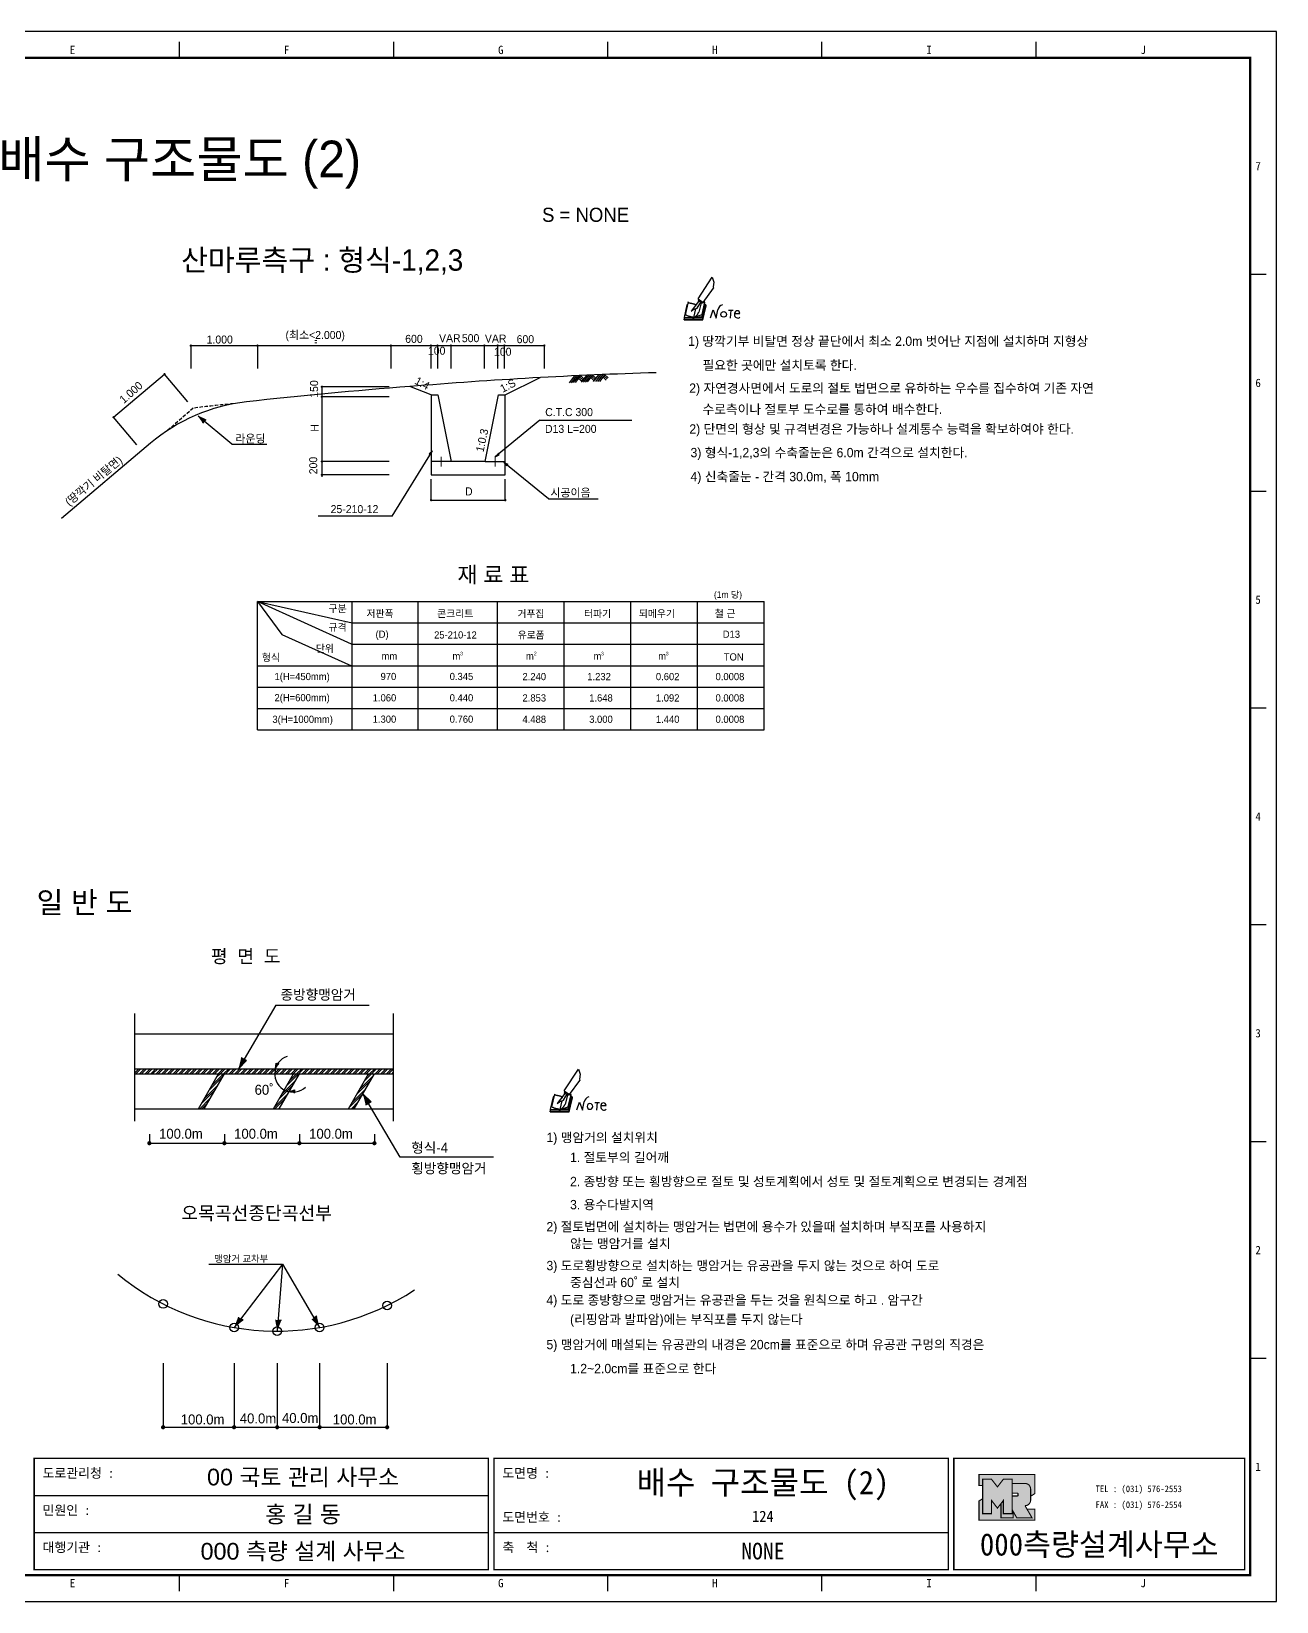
# Model space of a CAD drawing. Header units: millimetres. Extents: x 1172 to 2004, y 34 to 623.
# Drawn here: x 1537 to 2004, y 34 to 623 of the extents above; entities that cross this region are included whole.
import ezdxf
from ezdxf.enums import TextEntityAlignment as Align

# ---------------------------------------------------------------- set-up
doc = ezdxf.new("R2010")
doc.units = ezdxf.units.MM
doc.header["$LTSCALE"] = 0.2
doc.linetypes.add('HIDDEN', pattern=[9.525, 6.35, -3.175])
for name, color, linetype in [('CC-GSTR-0004', 4, 'Continuous'), ('CZ-DIMT-0002', 7, 'Continuous'), ('CZ-LIN2-0003', 3, 'Continuous'), ('CZ-LINE-0001', 7, 'Continuous'), ('CZ-TEXT-BOX0', 7, 'Continuous'), ('TITLE', 7, 'Continuous')]:
    doc.layers.add(name, color=color, linetype=linetype)
doc.styles.add('견고딕', font='arial.ttf')
doc.styles.add('돋움', font='')
doc.styles.add('돋음체', font='')
doc.styles.get('돋움').set_extended_font_data('Dotum')
doc.styles.get('돋음체').set_extended_font_data('DotumChe')
pattern_1 = [(45, (-2424.7621, -1156.9179), (-1.05237376, 1.05237376), []), (45, (-2424.7621, -1156.1737), (-1.05237376, 1.05237376), [])]

# ---------------------------------------------------------------- blocks, each defined once
blk = doc.blocks.new('note')
for p, q in [((0.85, 3.5), (3.53, 7.57)), ((3.53, 7.57), (3.8, 6.64)), ((3.8, 6.64), (3.69, 5.72)), ((1, 3.1), (0.75, 2.77)), ((0.85, 3.5), (1.8, 2.79)), ((1, 3.4), (0.85, 3.21)), ((0.85, 3.21), (1.52, 2.71)), ((1.8, 2.79), (3.74, 5.46)), ((3.69, 5.72), (3.74, 5.46)), ((-1.24, 2.36), (-1.77, 0)), ((-1.77, 0), (1.77, 0)), ((-1.77, 0), (-1.77, -0.3)), ((-1.53, 0.52), (-1.55, 0.54)), ((-1.01, 2.9), (-1.53, 0.52)), ((-1.48, 0.48), (-1.53, 0.52)), ((-1.43, 0.44), (-1.48, 0.48)), ((-1.38, 0.41), (-1.43, 0.44)), ((-1.33, 0.4), (-1.38, 0.41)), ((-1.27, 0.37), (-1.33, 0.4)), ((-1.22, 0.35), (-1.27, 0.37)), ((-1.13, 2.36), (-1.24, 2.36)), ((-1.17, 0.33), (-1.22, 0.35)), ((-1.12, 0.32), (-1.17, 0.33)), ((-1.02, 0.25), (-1.12, 0.32)), ((-0.97, 0.22), (-1.02, 0.25)), ((-1, 2.9), (-1.01, 2.9)), ((-0.98, 2.85), (-1, 2.9)), ((-0.95, 2.8), (-0.98, 2.85)), ((-0.93, 0.21), (-0.97, 0.22)), ((-0.9, 2.75), (-0.95, 2.8)), ((-0.88, 0.19), (-0.93, 0.21)), ((-0.85, 2.72), (-0.9, 2.75)), ((-0.8, 0.18), (-0.88, 0.19)), ((-0.79, 2.69), (-0.85, 2.72)), ((-0.75, 0.17), (-0.8, 0.18)), ((-0.74, 2.68), (-0.79, 2.69)), ((-0.7, 0.16), (-0.75, 0.17)), ((-0.69, 2.65), (-0.74, 2.68)), ((-0.64, 0.15), (-0.7, 0.16)), ((-0.64, 2.65), (-0.69, 2.65)), ((-0.59, 2.63), (-0.64, 2.65)), ((-0.58, 0.14), (-0.64, 0.15)), ((-0.54, 2.62), (-0.59, 2.63)), ((-0.53, 0.13), (-0.58, 0.14)), ((-0.48, 2.61), (-0.54, 2.62)), ((-0.48, 0.12), (-0.53, 0.13)), ((-0.43, 2.61), (-0.48, 2.61)), ((-0.43, 0.11), (-0.48, 0.12)), ((0.75, 2.77), (-0.46, 1.16)), ((0.37, 2.24), (-0.46, 1.16)), ((-0.46, 1.16), (-0.08, 1.47)), ((-0.38, 2.59), (-0.43, 2.61)), ((-0.38, 0.08), (-0.43, 0.11)), ((-0.33, 2.59), (-0.38, 2.59)), ((-0.29, 0.06), (-0.38, 0.08)), ((-0.27, 2.58), (-0.33, 2.59)), ((-0.23, 0.05), (-0.29, 0.06)), ((-0.22, 2.57), (-0.27, 2.58)), ((-0.16, 0.04), (-0.23, 0.05)), ((-0.17, 2.56), (-0.22, 2.57)), ((-0.12, 2.55), (-0.17, 2.56)), ((-0.11, 0.03), (-0.16, 0.04)), ((-0.07, 2.53), (-0.12, 2.55)), ((-0.04, 0.02), (-0.11, 0.03)), ((-0.08, 1.47), (0.72, 1.75)), ((-0.01, 2.51), (-0.07, 2.53)), ((-0.05, -0.3), (-0.05, 0)), ((0, 0), (-0.04, 0.02)), ((0.04, 2.5), (-0.01, 2.51)), ((0.37, 1.63), (0, 0)), ((0, 0), (1.6, 0.53)), ((0, 0), (1.65, 0.18)), ((0, 0.01), (0.06, 0.04)), ((0, -0.3), (0, 0)), ((0.09, 2.48), (0.04, 2.5)), ((0.05, -0.3), (0.05, 0)), ((0.06, 0.04), (0.11, 0.07)), ((0.14, 2.48), (0.09, 2.48)), ((0.11, 0.07), (0.16, 0.09)), ((0.2, 2.47), (0.14, 2.48)), ((0.16, 0.09), (0.21, 0.12)), ((0.26, 2.43), (0.18, 2.46)), ((0.21, 0.12), (0.27, 0.14)), ((0.34, 2.4), (0.26, 2.43)), ((0.27, 0.14), (0.36, 0.19)), ((0.45, 2.37), (0.34, 2.4)), ((0.36, 0.19), (0.41, 0.22)), ((0.41, 0.22), (0.46, 0.27)), ((0.46, 0.27), (0.51, 0.3)), ((0.51, 0.3), (0.56, 0.34)), ((0.56, 0.34), (0.6, 0.4)), ((0.6, 0.4), (0.64, 0.45)), ((0.64, 0.45), (0.67, 0.51)), ((0.67, 0.51), (0.74, 0.58)), ((0.72, 1.75), (1.16, 2.53)), ((0.74, 0.58), (0.79, 0.63)), ((0.79, 0.63), (0.83, 0.68)), ((0.83, 0.68), (0.86, 0.73)), ((0.86, 0.73), (0.89, 0.79)), ((0.89, 0.84), (0.92, 0.89)), ((0.89, 0.79), (0.89, 0.84)), ((0.92, 0.89), (0.96, 0.95)), ((0.96, 0.95), (1.01, 0.97)), ((1.47, 2.74), (1.01, 0.97)), ((1.16, 2.53), (1.37, 2.82)), ((2.13, 2.84), (1.44, 2.63)), ((1.52, 2.71), (1.66, 2.9)), ((1.6, 0.53), (2.13, 2.84)), ((1.65, 0.18), (2.19, 2.48)), ((1.77, 0), (2.3, 2.36)), ((1.77, -0.3), (2.3, 2.07)), ((1.77, -0.38), (2.3, 1.99)), ((1.77, -0.44), (2.3, 1.93)), ((1.77, 0), (1.77, -0.3)), ((2.19, 2.48), (2.04, 2.47)), ((2.3, 2.36), (2.16, 2.36)), ((2.3, 2.36), (2.3, 2.07)), ((3.21, -0.08), (3.68, 1.4)), ((3.68, 1.4), (4.26, -0.14)), ((4.26, -0.14), (4.56, 1.44)), ((6.55, 1.34), (7.46, 1.34)), ((7.01, 1.34), (6.87, -0.11)), ((7.71, 0.77), (7.71, 0.55)), ((7.71, 0.77), (8.67, 0.77)), ((-1.77, -0.3), (1.77, -0.3)), ((-1.77, -0.43), (-1.77, -0.3)), ((-1.77, -0.37), (1.77, -0.37)), ((-1.77, -0.43), (1.77, -0.43))]:
    blk.add_line(p, q)
for centre, major_axis, start_param, end_param in [((0.4, 2.31), (0.0702, 0.0702), 3.283946, 6.425539), ((5.68, 1.23), (-0.806, 0.806), -0.591174, 0.597824), ((5.66, 0.58), (-0.378, 0.378), 3.926991, 10.210176), ((8.3, 0.49), (0.422, 0.422), 2.265602, 4.634911), ((8.19, 0.77), (-0.342, 0.342), 3.926991, 7.068583)]:
    blk.add_ellipse(centre, major_axis=major_axis, ratio=1, start_param=start_param, end_param=end_param)

msp = doc.modelspace()

# ---------------------------------------------------------------- hatches: boundary and pattern name
at = {"layer": 'CZ-LIN2-0003', "ltscale": 5}
h = msp.add_hatch(dxfattribs=at)
h.set_pattern_fill('STEEL', color=256, scale=0.46875, style=0)
h.set_pattern_definition(pattern_1)
h.paths.add_polyline_path([(1575.95, 234.19), (1575.95, 232.31), (1672.94, 232.31), (1672.94, 234.19)])
h = msp.add_hatch(dxfattribs=at)
h.set_pattern_fill('STEEL', color=256, scale=0.46875, style=0)
h.set_pattern_definition(pattern_1)
h.paths.add_polyline_path([(1599.91, 219.19), (1602.08, 219.19), (1609.65, 232.31), (1607.49, 232.31)])
h = msp.add_hatch(dxfattribs=at)
h.set_pattern_fill('STEEL', color=256, scale=0.46875, style=0)
h.set_pattern_definition(pattern_1)
h.paths.add_polyline_path([(1628.04, 219.19), (1630.2, 219.19), (1637.78, 232.31), (1635.61, 232.31)])
h = msp.add_hatch(dxfattribs=at)
h.set_pattern_fill('STEEL', color=256, scale=0.46875, style=0)
h.set_pattern_definition(pattern_1)
h.paths.add_polyline_path([(1656.16, 219.19), (1658.33, 219.19), (1665.9, 232.31), (1663.74, 232.31)])
at = {"layer": 'TITLE', "ltscale": 150}
h = msp.add_hatch(color=8, dxfattribs=at)
edge = h.paths.add_edge_path()
edge.add_line((1913.48, 82.08), (1892.51, 82.08))
edge.add_line((1892.51, 82.08), (1892.51, 77.99))
edge.add_line((1892.51, 77.99), (1893.89, 77.99))
edge.add_line((1893.89, 77.99), (1893.89, 80.3))
edge.add_line((1893.89, 80.3), (1897.22, 80.3))
edge.add_line((1897.22, 80.3), (1899.44, 77.45))
edge.add_line((1899.44, 77.45), (1901.66, 80.3))
edge.add_line((1901.66, 80.3), (1904.99, 80.3))
edge.add_line((1904.99, 80.3), (1904.99, 78.73))
edge.add_line((1904.99, 78.73), (1909.78, 78.73))
edge.add_arc((1909.78, 76.63), 2.1, 0, 90, ccw=False)
edge.add_line((1911.88, 76.63), (1911.88, 73.95))
edge.add_line((1911.88, 73.95), (1913.48, 74.94))
edge.add_line((1913.48, 74.94), (1913.48, 82.08))
h.paths.add_polyline_path([(1900.79, 71.22), (1899.44, 69.49), (1897.22, 72.35), (1897.22, 67.41), (1893.89, 67.41), (1893.89, 73.01), (1892.51, 72.14), (1892.51, 65), (1913.48, 65), (1913.48, 69.09), (1910.53, 69.09), (1912.41, 65.84), (1906.7, 65.84), (1905.33, 68.22), (1905.33, 65.84), (1900.79, 65.84)])
msp.add_hatch(color=5, dxfattribs=at).paths.add_polyline_path([(1904.99, 80.3), (1901.66, 80.3), (1899.44, 77.45), (1897.22, 80.3), (1893.89, 80.3), (1893.89, 67.41), (1897.22, 67.41), (1897.22, 72.35), (1899.44, 69.49), (1901.66, 72.35), (1901.66, 67.41), (1904.99, 67.41)])
h = msp.add_hatch(color=161, dxfattribs=at)
edge = h.paths.add_edge_path()
edge.add_arc((1909.78, 76.63), 2.1, 360, 450)
edge.add_line((1909.78, 78.73), (1904.99, 78.73))
edge.add_line((1904.99, 78.73), (1904.99, 75.09))
edge.add_line((1904.99, 75.09), (1906.94, 75.09))
edge.add_arc((1906.94, 74.87), 0.222, 0, 90, ccw=False)
edge.add_line((1907.16, 74.87), (1907.16, 74.26))
edge.add_arc((1906.94, 74.26), 0.222, -90, 0, ccw=False)
edge.add_line((1906.94, 74.04), (1904.99, 74.04))
edge.add_line((1904.99, 74.04), (1904.99, 67.41))
edge.add_line((1904.99, 67.41), (1901.66, 67.41))
edge.add_line((1901.66, 67.41), (1901.66, 72.35))
edge.add_line((1901.66, 72.35), (1900.79, 71.22))
edge.add_line((1900.79, 71.22), (1900.79, 65.84))
edge.add_line((1900.79, 65.84), (1905.33, 65.84))
edge.add_line((1905.33, 65.84), (1905.33, 68.22))
edge.add_line((1905.33, 68.22), (1906.7, 65.84))
edge.add_line((1906.7, 65.84), (1912.41, 65.84))
edge.add_line((1912.41, 65.84), (1909.78, 70.39))
edge.add_arc((1909.78, 72.49), 2.1, 270, 360)
edge.add_line((1911.88, 72.49), (1911.88, 76.63))

# ---------------------------------------------------------------- linework, layer by layer
at = {"layer": 'CC-GSTR-0004', "const_width": 0.4}
for points in [[(1690.9, 463.61), (1690.9, 459.91)], [(1711.21, 463.61), (1711.21, 459.91)]]:
    msp.add_lwpolyline(points, dxfattribs=at)
at = {"layer": 'CZ-LIN2-0003'}
for p, q in [((1687.15, 486.75), (1679.21, 489.92)), ((1714.96, 486.75), (1727.98, 493.26)), ((1687.15, 486.75), (1687.15, 456.77)), ((1687.15, 486.75), (1689.65, 486.75)), ((1689.65, 486.75), (1694.65, 461.77)), ((1707.46, 461.77), (1712.46, 486.75)), ((1712.46, 486.75), (1714.96, 486.75)), ((1714.96, 456.77), (1714.96, 486.75)), ((1694.65, 461.77), (1687.15, 461.77)), ((1707.46, 461.77), (1694.65, 461.77)), ((1707.46, 461.77), (1714.96, 461.77)), ((1687.15, 456.77), (1714.96, 456.77)), ((1575.95, 247.31), (1672.94, 247.31)), ((1575.95, 234.19), (1672.94, 234.19)), ((1575.95, 232.31), (1672.94, 232.31)), ((1599.91, 219.19), (1607.49, 232.31)), ((1602.08, 219.19), (1609.65, 232.31)), ((1628.04, 219.19), (1635.61, 232.31)), ((1630.2, 219.19), (1637.78, 232.31)), ((1656.16, 219.19), (1663.74, 232.31)), ((1658.33, 219.19), (1665.9, 232.31)), ((1575.95, 219.19), (1672.94, 219.19))]:
    msp.add_line(p, q, dxfattribs=at)
for points in [[(1622.06, 409.28), (1812.04, 409.28)], [(1622.06, 361.28), (1622.06, 409.28)], [(1812.04, 361.28), (1812.04, 409.28)], [(1622.06, 361.28), (1812.04, 361.28)]]:
    msp.add_lwpolyline(points, dxfattribs=at)
at = {"layer": 'CZ-LIN2-0003', "ltscale": 5}
for centre in [(1586.7, 146.02), (1670.67, 145.43), (1613.3, 137.19), (1629.45, 135.82), (1645.36, 137.21)]:
    msp.add_circle(centre, 1.62, dxfattribs=at)
msp.add_arc((1629.27, 229.84), 94.01, 230.65744, 303.29892, dxfattribs=at)
at = {"layer": 'CZ-LINE-0001'}
for p, q in [((1597.09, 505.25), (1729.59, 505.25)), ((1597.09, 505.25), (1597.09, 496.68)), ((1622.09, 505.25), (1622.09, 496.68)), ((1672.09, 505.25), (1672.09, 496.68)), ((1687.09, 505.25), (1687.09, 496.68)), ((1689.59, 505.25), (1689.59, 496.68)), ((1694.59, 505.25), (1694.59, 496.68)), ((1707.09, 505.25), (1707.09, 496.68)), ((1712.09, 505.25), (1712.09, 496.68)), ((1714.59, 505.25), (1714.59, 496.68)), ((1729.59, 505.25), (1729.59, 496.68)), ((1568.14, 478.4), (1587.24, 494.53)), ((1595.98, 484.18), (1587.24, 494.53)), ((1646.22, 489.83), (1646.22, 456.08)), ((1671.47, 489.83), (1646.22, 489.83)), ((1740.9, 493.89), (1738.91, 491.33)), ((1741.66, 493.93), (1739.67, 491.36)), ((1742.42, 493.96), (1740.42, 491.39)), ((1743.17, 493.99), (1741.18, 491.43)), ((1742.46, 493.08), (1743.72, 491.93)), ((1742.82, 493.54), (1744.07, 492.38)), ((1743.17, 493.99), (1744.43, 492.84)), ((1745.4, 494.1), (1743.41, 491.53)), ((1746.16, 494.13), (1744.16, 491.56)), ((1746.91, 494.16), (1744.92, 491.6)), ((1747.67, 494.2), (1745.68, 491.63)), ((1746.96, 493.29), (1748.24, 492.11)), ((1747.32, 493.74), (1748.6, 492.56)), ((1747.67, 494.2), (1748.95, 493.02)), ((1749.95, 494.3), (1747.95, 491.74)), ((1750.7, 494.34), (1748.71, 491.77)), ((1751.46, 494.37), (1749.47, 491.81)), ((1752.22, 494.4), (1750.22, 491.84)), ((1751.49, 493.49), (1752.77, 492.31)), ((1751.85, 493.95), (1753.13, 492.77)), ((1752.2, 494.4), (1753.48, 493.23)), ((1671.47, 486.08), (1646.22, 486.08)), ((1576.89, 468.05), (1568.14, 478.4)), ((1612.45, 468.25), (1599.77, 478.76)), ((1599.77, 478.76), (1602.69, 477.46)), ((1601.6, 476.14), (1602.14, 476.8)), ((1602.69, 477.46), (1602.14, 476.8)), ((1727.92, 477.25), (1711.21, 463.61)), ((1727.92, 477.25), (1762.37, 477.27)), ((1612.45, 468.25), (1625.6, 468.25)), ((1672.49, 441.28), (1687.61, 465.79)), ((1687.61, 465.79), (1686.44, 464.7)), ((1671.47, 461.8), (1646.22, 461.8)), ((1686.44, 464.7), (1686.81, 464.47)), ((1687.18, 464.25), (1686.81, 464.47)), ((1711.21, 463.61), (1712.67, 464.26)), ((1712.12, 464.92), (1712.39, 464.59)), ((1712.67, 464.26), (1712.39, 464.59)), ((1731.13, 447.87), (1714.42, 461.5)), ((1714.42, 461.5), (1715.88, 460.85)), ((1715.33, 460.19), (1715.6, 460.52)), ((1715.88, 460.85), (1715.6, 460.52)), ((1671.47, 456.8), (1646.22, 456.8)), ((1687.15, 447.33), (1687.15, 455.19)), ((1714.96, 447.33), (1714.96, 455.19)), ((1731.13, 447.87), (1749.72, 447.87)), ((1687.15, 447.33), (1714.96, 447.33)), ((1672.49, 441.28), (1644.81, 441.28)), ((1622.06, 409.28), (1657.57, 401.28)), ((1657.34, 393.28), (1622.06, 409.28)), ((1622.06, 409.28), (1631.23, 396.91)), ((1682.28, 361.28), (1682.28, 409.28)), ((1712.04, 361.28), (1712.04, 409.28)), ((1737.04, 361.28), (1737.04, 409.28)), ((1762.04, 361.28), (1762.04, 409.28)), ((1787.04, 361.28), (1787.04, 409.28)), ((1657.57, 401.28), (1812.04, 401.28)), ((1631.23, 396.91), (1657.28, 385.28)), ((1657.34, 393.28), (1812.04, 393.28)), ((1622.06, 377.28), (1812.04, 377.28)), ((1622.06, 369.28), (1812.04, 369.28)), ((1628.89, 257.96), (1614.94, 234.19)), ((1628.89, 257.96), (1614.94, 234.19)), ((1628.89, 257.96), (1663.87, 257.96)), ((1614.94, 234.19), (1618, 237.25)), ((1614.94, 234.19), (1618, 237.25)), ((1615.98, 238.39), (1616.99, 237.82)), ((1618, 237.25), (1616.99, 237.82)), ((1628.8, 234.17), (1629.09, 236.32)), ((1628.8, 234.17), (1629.09, 236.32)), ((1629.09, 236.32), (1629.62, 236.09)), ((1630.16, 235.86), (1629.62, 236.09)), ((1633.9, 225.59), (1635.96, 226.24)), ((1633.9, 225.59), (1635.96, 226.24)), ((1635.96, 226.24), (1635.98, 225.66)), ((1636, 225.08), (1635.98, 225.66)), ((1675.53, 201.05), (1661.58, 224.82)), ((1675.53, 201.05), (1661.58, 224.82)), ((1661.58, 224.82), (1664.65, 221.77)), ((1661.58, 224.82), (1664.65, 221.77)), ((1662.62, 220.62), (1663.64, 221.19)), ((1664.65, 221.77), (1663.64, 221.19)), ((1581.53, 209.66), (1581.53, 206.28)), ((1581.53, 206.28), (1665.9, 206.28)), ((1609.65, 209.66), (1609.65, 206.28)), ((1637.78, 209.66), (1637.78, 206.28)), ((1665.9, 209.66), (1665.9, 206.28)), ((1710.52, 201.05), (1675.53, 201.05)), ((1603.84, 160.89), (1631.47, 160.89)), ((1631.47, 160.89), (1613.3, 137.19)), ((1631.48, 160.99), (1629.45, 135.82)), ((1631.48, 160.99), (1629.45, 135.82)), ((1631.47, 160.89), (1645.36, 137.21)), ((1644.32, 141.42), (1643.31, 140.84)), ((1616.73, 139.84), (1615.79, 140.54)), ((1631.01, 139.87), (1629.85, 139.98))]:
    msp.add_line(p, q, dxfattribs=at)
at = {"layer": 'CZ-LINE-0001', "linetype": 'HIDDEN'}
msp.add_line((1597.98, 481.77), (1588.4, 473.5), dxfattribs=at)
at = {"layer": 'CZ-LINE-0001', "color": 1}
msp.add_line((1581.94, 468.65), (1548.55, 440.45), dxfattribs=at)
at = {"layer": 'CZ-LINE-0001', "ltscale": 20}
for p, q in [((1575.95, 254.92), (1575.95, 214.53)), ((1672.94, 254.92), (1672.94, 214.53))]:
    msp.add_line(p, q, dxfattribs=at)
at = {"layer": 'CZ-LINE-0001', "ltscale": 5}
for p, q in [((1586.7, 123.81), (1586.7, 99.81)), ((1613.3, 123.81), (1613.3, 99.81)), ((1629.45, 123.81), (1629.45, 99.81)), ((1645.36, 123.81), (1645.36, 99.81)), ((1670.67, 123.81), (1670.67, 99.81)), ((1586.7, 99.81), (1670.67, 99.81))]:
    msp.add_line(p, q, dxfattribs=at)
at = {"layer": 'CZ-LINE-0001'}
for points, const_width in [([(1596.87, 505.25, 1), (1597.31, 505.25, 1)], 0.438), ([(1596.87, 505.25, 1), (1597.31, 505.25, 1)], 0.438), ([(1621.87, 505.25, 1), (1622.31, 505.25, 1)], 0.438), ([(1671.87, 505.25, 1), (1672.31, 505.25, 1)], 0.438), ([(1686.87, 505.25, 1), (1687.31, 505.25, 1)], 0.438), ([(1689.37, 505.25, 1), (1689.81, 505.25, 1)], 0.438), ([(1694.37, 505.25, 1), (1694.81, 505.25, 1)], 0.438), ([(1706.87, 505.25, 1), (1707.31, 505.25, 1)], 0.438), ([(1711.87, 505.25, 1), (1712.31, 505.25, 1)], 0.438), ([(1714.37, 505.25, 1), (1714.81, 505.25, 1)], 0.438), ([(1729.37, 505.25, 1), (1729.81, 505.25, 1)], 0.438), ([(1587.02, 494.53, 1), (1587.46, 494.53, 1)], 0.438), ([(1646, 489.83, 1), (1646.44, 489.83, 1)], 0.438), ([(1646, 486.08, 1), (1646.44, 486.08, 1)], 0.438), ([(1567.92, 478.4, 1), (1568.36, 478.4, 1)], 0.438), ([(1646, 461.8, 1), (1646.44, 461.8, 1)], 0.438), ([(1646, 456.8, 1), (1646.44, 456.8, 1)], 0.438), ([(1686.93, 447.33, 1), (1687.37, 447.33, 1)], 0.438), ([(1714.74, 447.33, 1), (1715.18, 447.33, 1)], 0.438), ([(1581.14, 206.28, 1), (1581.92, 206.28, 1)], 0.781), ([(1609.26, 206.28, 1), (1610.05, 206.28, 1)], 0.781), ([(1637.39, 206.28, 1), (1638.17, 206.28, 1)], 0.781), ([(1665.51, 206.28, 1), (1666.3, 206.28, 1)], 0.781), ([(1586.31, 99.81, 1), (1587.09, 99.81, 1)], 0.781), ([(1612.91, 99.81, 1), (1613.69, 99.81, 1)], 0.781), ([(1629.06, 99.81, 1), (1629.84, 99.81, 1)], 0.781), ([(1644.97, 99.81, 1), (1645.75, 99.81, 1)], 0.781), ([(1670.28, 99.81, 1), (1671.06, 99.81, 1)], 0.781)]:
    msp.add_lwpolyline(points, format="xyb", close=True, dxfattribs=dict(at, const_width=const_width))
for points in [[(1657.57, 361.28), (1657.57, 409.28)], [(1622.06, 385.28), (1812.04, 385.28)]]:
    msp.add_lwpolyline(points, dxfattribs=at)
at = {"layer": 'CZ-LINE-0001', "color": 1}
for centre, radius, start, end in [((1824.67, -1277.53), 1773.43, 91.71926, 94.70482), ((1801.17, -1134.1), 1628.59, 94.29455, 96.46148), ((1625.49, 417.08), 67.5, 96.46148, 130.18282)]:
    msp.add_arc(centre, radius, start, end, dxfattribs=at)
at = {"layer": 'CZ-LINE-0001', "linetype": 'HIDDEN'}
msp.add_arc((1635.95, 213.32), 271.12, 94.86054, 98.05007, dxfattribs=at)
at = {"layer": 'CZ-LINE-0001', "ltscale": 5}
msp.add_arc((1635.39, 232.31), 6.89, 109.11782, 313.07135, dxfattribs=at)
at = {"layer": 'CZ-LINE-0001'}
for points in [[(1599.77, 478.76), (1602.69, 477.46), (1602.14, 476.8)], [(1599.77, 478.76), (1601.6, 476.14), (1602.14, 476.8)], [(1687.61, 465.79), (1686.44, 464.7), (1686.81, 464.47)], [(1687.61, 465.79), (1687.18, 464.25), (1686.81, 464.47)], [(1711.21, 463.61), (1712.12, 464.92), (1712.39, 464.59)], [(1711.21, 463.61), (1712.67, 464.26), (1712.39, 464.59)], [(1714.42, 461.5), (1715.33, 460.19), (1715.6, 460.52)], [(1714.42, 461.5), (1715.88, 460.85), (1715.6, 460.52)], [(1614.94, 234.19), (1615.98, 238.39), (1616.99, 237.82)], [(1614.94, 234.19), (1618, 237.25), (1616.99, 237.82)], [(1628.8, 234.17), (1629.09, 236.32), (1629.62, 236.09)], [(1628.8, 234.17), (1630.16, 235.86), (1629.62, 236.09)], [(1633.9, 225.59), (1635.96, 226.24), (1635.98, 225.66)], [(1633.9, 225.59), (1636, 225.08), (1635.98, 225.66)], [(1661.58, 224.82), (1662.62, 220.62), (1663.64, 221.19)], [(1661.58, 224.82), (1664.65, 221.77), (1663.64, 221.19)], [(1645.36, 137.21), (1644.32, 141.42), (1643.31, 140.84)], [(1613.3, 137.19), (1614.86, 141.23), (1615.79, 140.54)], [(1613.3, 137.19), (1616.73, 139.84), (1615.79, 140.54)], [(1629.45, 135.82), (1628.69, 140.09), (1629.85, 139.98)], [(1629.45, 135.82), (1631.01, 139.87), (1629.85, 139.98)], [(1645.36, 137.21), (1642.3, 140.27), (1643.31, 140.84)]]:
    msp.add_solid(points, dxfattribs=at)
at = {"layer": 'TITLE', "color": 7, "linetype": 'Continuous'}
for p, q in [((1592.86, 613.13), (1592.86, 619.07)), ((1673.13, 613.13), (1673.13, 619.07)), ((1753.39, 613.13), (1753.39, 619.07)), ((1833.65, 613.13), (1833.65, 619.07)), ((1913.92, 613.13), (1913.92, 619.07)), ((2000.13, 531.87), (1994.18, 531.87)), ((2000.13, 450.62), (1994.18, 450.62)), ((2000.13, 369.36), (1994.18, 369.36)), ((2000.13, 288.11), (1994.18, 288.11)), ((2000.13, 206.85), (1994.18, 206.85)), ((2000.13, 125.6), (1994.18, 125.6)), ((1592.86, 38.4), (1592.86, 44.34)), ((1673.13, 38.4), (1673.13, 44.34)), ((1753.39, 38.4), (1753.39, 44.34)), ((1833.65, 38.4), (1833.65, 44.34)), ((1913.92, 38.4), (1913.92, 44.34))]:
    msp.add_line(p, q, dxfattribs=at)
at = {"layer": 'TITLE'}
msp.add_line((1994.18, 605.06), (1994.18, 44.92), dxfattribs=at)
at = {"layer": 'TITLE', "ltscale": 150}
for p, q in [((1538.36, 74.24), (1708.64, 74.24)), ((1538.36, 60.34), (1708.64, 60.34)), ((1710.73, 60.34), (1881.01, 60.34))]:
    msp.add_line(p, q, dxfattribs=at)
at = {"layer": 'TITLE'}
msp.add_lwpolyline([(1171.73, 34.44), (2004.08, 34.44), (2004.08, 623.04), (1171.73, 623.04)], close=True, dxfattribs=at)
at = {"layer": 'TITLE', "linetype": 'Continuous', "const_width": 0.793}
msp.add_lwpolyline([(1191.55, 44.34), (1191.55, 613.13), (1994.18, 613.13), (1994.18, 44.34)], close=True, dxfattribs=at)
at = {"layer": 'TITLE', "ltscale": 150}
for points, const_width in [([(1708.64, 46.43), (1538.36, 46.43), (1538.36, 88.15), (1708.64, 88.15)], 0.522), ([(1710.73, 88.15), (1881.01, 88.15), (1881.01, 46.43), (1710.73, 46.43)], 0.522), ([(1992.09, 88.15), (1992.09, 46.43), (1883.1, 46.43), (1883.1, 88.15), (1992.09, 88.15)], 0.522), ([(1904.99, 80.3), (1901.66, 80.3), (1899.44, 77.45), (1897.22, 80.3), (1893.89, 80.3), (1893.89, 67.41), (1897.22, 67.41), (1897.22, 72.35), (1899.44, 69.49), (1901.66, 72.35), (1901.66, 67.41), (1904.99, 67.41)], 0.417), ([(1900.79, 71.22), (1899.44, 69.49), (1897.22, 72.35), (1897.22, 67.41), (1893.89, 67.41), (1893.89, 73.01), (1892.51, 72.14), (1892.51, 65), (1913.48, 65), (1913.48, 69.09), (1910.53, 69.09), (1912.41, 65.84), (1906.7, 65.84), (1905.33, 68.22), (1905.33, 65.84), (1900.79, 65.84)], 0.417)]:
    msp.add_lwpolyline(points, close=True, dxfattribs=dict(at, const_width=const_width))
at = {"layer": 'TITLE', "ltscale": 150, "const_width": 0.417}
for points in [[(1913.48, 82.08), (1892.51, 82.08), (1892.51, 77.99), (1893.89, 77.99), (1893.89, 80.3), (1897.22, 80.3), (1899.44, 77.45), (1901.66, 80.3), (1904.99, 80.3), (1904.99, 78.73), (1909.78, 78.73, -0.414214), (1911.88, 76.63), (1911.88, 73.95), (1913.48, 74.94)], [(1911.88, 76.63, 0.414214), (1909.78, 78.73), (1904.99, 78.73), (1904.99, 75.09), (1906.94, 75.09, -0.414214), (1907.16, 74.87), (1907.16, 74.26, -0.414214), (1906.94, 74.04), (1904.99, 74.04), (1904.99, 67.41), (1901.66, 67.41), (1901.66, 72.35), (1900.79, 71.22), (1900.79, 65.84), (1905.33, 65.84), (1905.33, 68.22), (1906.7, 65.84), (1912.41, 65.84), (1909.78, 70.39, 0.414214), (1911.88, 72.49)]]:
    msp.add_lwpolyline(points, format="xyb", close=True, dxfattribs=at)

# ---------------------------------------------------------------- block references
at = {"layer": 'CZ-TEXT-BOX0', "xscale": 2, "yscale": 2, "zscale": 2}
for p in [(1785.5, 515.81), (1735.38, 218.9)]:
    msp.add_blockref('note', p, dxfattribs=at)

# ---------------------------------------------------------------- texts
at = {"layer": 'CZ-DIMT-0002', "style": '돋움'}
for s, height, p in [('1.000', 3, (1603, 506.03)), ('(최소<2.000)', 3, (1632.57, 507.74)), ('-', 3, (1643.3, 506.05)), ('-', 3, (1643.3, 505.18)), ('600', 3, (1677.44, 506.29)), ('VAR', 3, (1690.13, 506.54)), ('500', 3, (1698.68, 506.54)), ('VAR', 3, (1707.32, 506.41)), ('600', 3, (1719.21, 506.16)), ('1) 땅깍기부 비탈면 정상 끝단에서 최소 2.0m 벗어난 지점에 설치하며 지형상', 3.5, (1783.51, 505.17)), ('100', 3, (1685.97, 501.84)), ('100', 3, (1710.73, 501.46)), ('필요한 곳에만 설치토록 한다.', 3.5, (1788.92, 496.17)), ('2) 자연경사면에서 도로의 절토 법면으로 유하하는 우수를 집수하여 기존 자연', 3.5, (1783.9, 487.57)), ('수로측이나 절토부 도수로를 통하여 배수한다.', 3.5, (1788.89, 479.64)), ('C.T.C 300', 3, (1729.92, 478.83)), ('라운딩', 3, (1613.76, 468.87)), ('D13 L=200', 3, (1729.84, 472.54)), ('2) 단면의 형상 및 규격변경은 가능하나 설계통수 능력을 확보하여야 한다.', 3.5, (1783.95, 472.26)), ('3) 형식-1,2,3의 수축줄눈은 6.0m 간격으로 설치한다.', 3.5, (1784.39, 463.4)), ('4) 신축줄눈 - 간격 30.0m, 폭 10mm', 3.5, (1784.39, 454.4)), ('D', 3, (1699.87, 449.1)), ('시공이음', 3, (1731.88, 448.63)), ('재 료 표', 6, (1697.01, 416.38)), ('  (1m 당)', 2.43, (1791.4, 410.7)), ('구분', 2.7, (1648.73, 405.35)), (' 저판폭', 2.7, (1661.95, 403.45)), (' 콘크리트', 2.7, (1688.44, 403.45)), ('거푸집', 2.678, (1719.54, 403.39)), ('터파기', 2.7, (1744.47, 403.39)), (' 되메우기', 2.7, (1764.03, 403.45)), ('  철 근', 2.7, (1791.5, 403.45)), ('규격', 2.7, (1648.73, 398.35)), (' (D)', 2.7, (1665.34, 395.72)), ('25-210-12', 2.678, (1688.29, 395.46)), ('유로폼', 2.678, (1719.62, 395.46)), (' D13', 2.7, (1795.5, 395.72)), ('  형식', 2.7, (1621.75, 387)), ('  단위', 2.7, (1641.97, 390.37)), ('mm', 2.7, (1668.57, 387.52)), ('m', 2.7, (1695.15, 387.52)), ('3', 1.35, (1698.04, 389.14)), ('m', 2.7, (1722.7, 387.52)), ('2', 1.35, (1725.68, 389.14)), ('m', 2.7, (1748.05, 387.52)), ('3', 1.35, (1750.84, 389.14)), ('m', 2.7, (1772.29, 387.52)), ('3', 1.35, (1775.13, 389.14)), ('TON', 2.7, (1796.86, 387.21)), ('종방향맹암거', 3.75, (1630.7, 260.09)), ('60˚', 3.75, (1621, 224.43)), ('100.0m', 3.75, (1585.19, 207.94)), ('100.0m', 3.75, (1613.32, 207.94)), ('100.0m', 3.75, (1641.44, 207.94)), ('형식-4', 3.75, (1679.7, 202.71)), ('횡방향맹암거', 3.75, (1679.7, 195)), ('맹암거 교차부', 2.5, (1605.85, 161.73)), ('100.0m', 3.75, (1593.31, 100.85)), ('40.0m', 3.75, (1615.44, 101.24)), ('40.0m', 3.75, (1631.26, 101.4)), ('100.0m', 3.75, (1650.31, 100.85))]:
    msp.add_text(s, height=height, dxfattribs=at).set_placement(p)
for s, rotation, p in [('1.000', 41.43388, (1571.97, 483.34)), ('150', 90, (1644.78, 485.71)), ('1:4', 332.01932, (1680.73, 491.09)), ('1:S', 27.98068, (1714.01, 487.53)), ('H', 90, (1644.94, 472.99)), ('1:0.3', 77.37276, (1706.77, 465.16)), ('(땅깍기 비탈면)', 39.73414, (1551.49, 444.99)), ('200', 90, (1644.46, 457.02))]:
    msp.add_text(s, height=3, rotation=rotation, dxfattribs=at).set_placement(p)
for s, height, p in [('25-210-12', 3, (1667.38, 442.47)), ('970', 2.7, (1674.09, 379.88)), ('0.345', 2.7, (1702.95, 379.88)), ('2.240', 2.7, (1730.24, 379.84)), ('1.232', 2.7, (1754.53, 379.84)), ('0.602', 2.7, (1780.24, 379.84)), ('0.0008', 2.7, (1804.57, 379.84)), ('1.060', 2.7, (1674.09, 371.88)), ('0.440', 2.7, (1702.95, 371.88)), ('2.853', 2.7, (1730.24, 371.84)), ('1.648', 2.7, (1755.24, 371.84)), ('1.092', 2.7, (1780.24, 371.84)), ('0.0008', 2.7, (1804.57, 371.84)), ('1.300', 2.7, (1674.09, 363.88)), ('0.760', 2.7, (1702.95, 363.88)), ('4.488', 2.7, (1730.24, 363.84)), ('3.000', 2.7, (1755.24, 363.84)), ('1.440', 2.7, (1780.24, 363.84)), ('0.0008', 2.7, (1804.57, 363.84))]:
    msp.add_text(s, height=height, dxfattribs=at).set_placement(p, align=Align.RIGHT)
for s, p in [('1(H=450mm)', (1649.15, 381.22)), ('2(H=600mm)', (1649.15, 373.29)), ('3(H=1000mm)', (1650.34, 365.17))]:
    msp.add_text(s, height=2.7, dxfattribs=at).set_placement(p, align=Align.MIDDLE_RIGHT)
for s, p in [('1) 맹암거의 설치위치', (1730.39, 208.42)), ('1. 절토부의 길어깨', (1739.24, 200.99)), ('2. 종방향 또는 횡방향으로 절토 및 성토계획에서 성토 및 절토계획으로 변경되는 경계점', (1739.24, 191.91)), ('3. 용수다발지역', (1739.24, 183.25)), ('2) 절토법면에 설치하는 맹암거는 법면에 용수가 있을때 설치하며 부직포를 사용하지 ', (1730.39, 174.99)), ('않는 맹암거를 설치', (1739.24, 168.68)), ('3) 도로횡방향으로 설치하는 맹암거는 유공관을 두지 않는 것으로 하여 도로', (1730.39, 160.4)), ('중심선과 60˚ 로 설치', (1739.24, 154.08)), ('4) 도로 종방향으로 맹암거는 유공관을 두는 것을 원칙으로 하고 . 암구간 ', (1730.39, 147.5)), ('(리핑암과 발파암)에는 부직포를 두지 않는다', (1739.24, 140.25)), ('5) 맹암거에 매설되는 유공관의 내경은 20cm를 표준으로 하며 유공관 구멍의 직경은 ', (1730.39, 130.8)), ('1.2~2.0cm를 표준으로 한다', (1739.24, 121.81))]:
    msp.add_text(s, height=3.5, dxfattribs=at).set_placement(p, align=Align.MIDDLE_LEFT)
at = {"layer": 'CZ-TEXT-BOX0', "style": '돋움'}
for s, height, p in [('산마루측구 : 형식-1,2,3', 8, (1593.45, 533.33)), ('맹 암 거 일 반 도', 8, (1500.4, 292.49)), ('평  면  도', 5, (1604.59, 273.85)), ('오목곡선종단곡선부', 5, (1593.52, 177.57))]:
    msp.add_text(s, height=height, dxfattribs=at).set_placement(p)
at = {"layer": 'TITLE', "color": 3, "linetype": 'Continuous', "style": '돋음체'}
for s, p in [('E', (1552.73, 616.1)), ('F', (1632.99, 616.1)), ('G', (1713.26, 616.1)), ('H', (1793.52, 616.1)), ('I', (1873.79, 616.1)), ('J', (1954.05, 616.1)), ('7', (1997.15, 572.51)), ('6', (1997.15, 491.26)), ('5', (1997.15, 410)), ('4', (1997.15, 328.75)), ('3', (1997.15, 247.49)), ('2', (1997.15, 166.24)), ('1', (1997.15, 84.98)), ('E', (1552.73, 41.37)), ('F', (1632.99, 41.37)), ('G', (1713.26, 41.37)), ('H', (1793.52, 41.37)), ('I', (1873.79, 41.37)), ('J', (1954.05, 41.37))]:
    msp.add_text(s, height=3.13, dxfattribs=at).set_placement(p, align=Align.MIDDLE)
at = {"layer": 'TITLE', "style": '돋움'}
msp.add_text('배수 구조물도 (2)', height=13.8017, dxfattribs=at).set_placement((1592.86, 575.19), align=Align.MIDDLE_CENTER)
msp.add_text('S = NONE', height=5.308, dxfattribs=at).set_placement((1728.74, 554.29), align=Align.MIDDLE_LEFT)
at = {"layer": 'TITLE', "style": '돋음체'}
for s, p in [('도로관리청 :', (1541.49, 80.85)), ('도면명 :', (1713.86, 80.85)), ('민원인 :', (1541.49, 66.94)), ('도면번호 :', (1713.86, 64.35)), ('대행기관 :', (1541.49, 53.03)), ('축  척 :', (1713.86, 53.03))]:
    msp.add_text(s, height=3.546, dxfattribs=at).set_placement(p)
at = {"layer": 'TITLE', "color": 7, "linetype": 'Continuous', "style": '견고딕'}
for s, height, p in [('00 국토 관리 사무소', 6.2583, (1639.15, 81.2)), ('홍 길 동', 6.258, (1639.15, 67.29)), ('000 측량 설계 사무소', 6.2583, (1639.15, 53.38))]:
    msp.add_text(s, height=height, dxfattribs=at).set_placement(p, align=Align.MIDDLE)
at = {"layer": 'TITLE', "color": 7, "linetype": 'Continuous', "style": '돋음체'}
msp.add_text('배수 구조물도 (2)', height=8.8, dxfattribs=at).set_placement((1811.52, 79.1), align=Align.MIDDLE_CENTER)
at = {"layer": 'TITLE', "color": 180, "style": '돋음체'}
for s, p in [('TEL : (031) 576-2553', (1936.23, 75.48)), ('FAX : (031) 576-2554', (1936.23, 69.53))]:
    msp.add_text(s, height=2.5033, dxfattribs=at).set_placement(p)
at = {"layer": 'TITLE', "linetype": 'Continuous', "style": '돋음체'}
for s, height, p in [('124', 4.172, (1811.52, 66.43)), ('NONE', 6.258, (1811.52, 53.38))]:
    msp.add_text(s, height=height, dxfattribs=at).set_placement(p, align=Align.MIDDLE)
at = {"layer": 'TITLE', "color": 180, "style": '돋음체'}
msp.add_text('000측량설계사무소', height=8.344, dxfattribs=at).set_placement((1937.6, 51.71), align=Align.CENTER)

doc.saveas('drawing.dxf')
